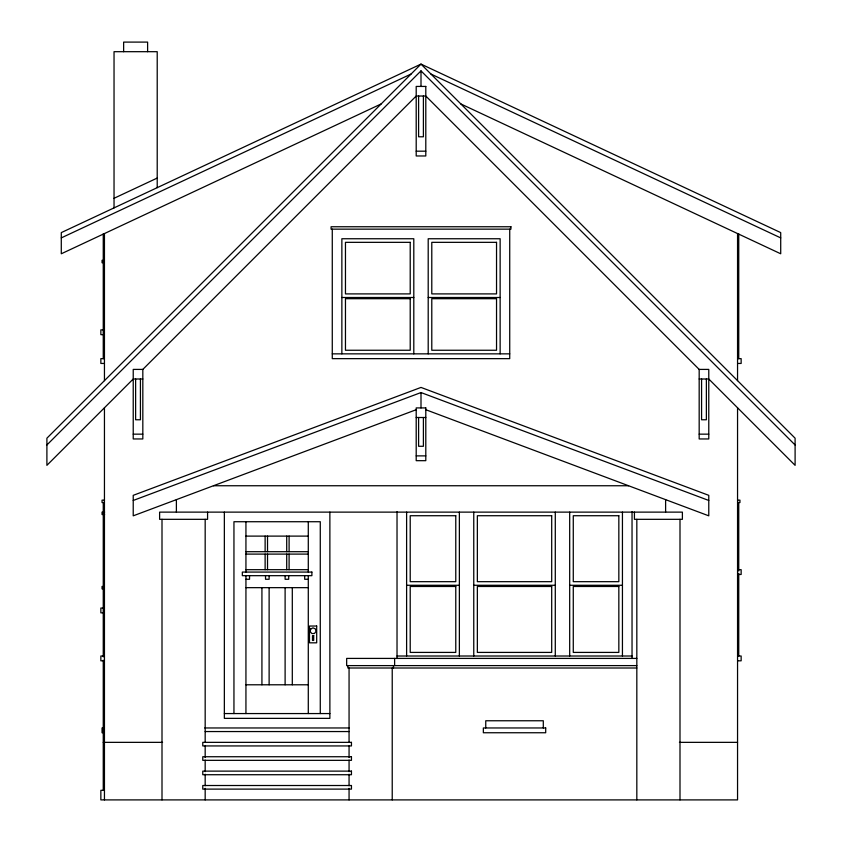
<?xml version="1.0" encoding="UTF-8"?>
<svg xmlns="http://www.w3.org/2000/svg" width="842" height="842" viewBox="0 0 842 842"><rect width="100%" height="100%" fill="white"/><g stroke="black" fill="none" stroke-linecap="round" stroke-linejoin="round"><path stroke-width="1.26" d="M46.899 444.976L421 70.875L795.101 444.976M142.824 369.406L133.225 369.406L133.225 438.956L142.824 438.956L142.824 369.406L416.201 96.02L425.799 96.02L699.176 369.406L699.176 438.956L708.775 438.956L708.775 369.406L699.176 369.406M114.038 198.291L157.212 178.072M61.287 237.897L411.033 74.054M381.142 103.945L61.287 253.779L61.287 232.602L421 64.097L780.713 232.602L780.713 253.779L460.858 103.945M133.225 500.464L421 392.551L708.775 500.464M416.201 409.717L133.225 515.83L133.225 495.338L421 387.425L708.775 495.338L708.775 515.83L425.799 409.717M416.201 151.181L425.799 151.181M104.45 233.95L103.25 233.95L103.25 358.65M737.55 233.95L738.75 233.95L738.75 358.65M104.45 260.325L102.05 260.325L102.05 262.725L104.45 262.725M341.863 297.5L413.801 297.5M428.199 297.5L500.137 297.5M104.45 329.875L100.851 329.875L100.851 334.663L104.45 334.663M332.274 353.851L509.726 353.851M104.45 358.65L100.851 358.65L100.851 363.449L104.45 363.449M737.55 358.65L741.149 358.65L741.149 363.449L737.55 363.449M142.824 378.995L133.225 378.995L46.899 465.331L46.899 438.198L421 64.097L795.101 438.198L795.101 465.331L708.775 378.995L699.176 378.995M416.201 417.506L425.799 417.506M133.225 434.156L142.824 434.156M699.176 434.156L708.775 434.156M416.201 455.88L425.799 455.88M213.447 485.75L628.553 485.75M104.45 500.137L102.05 500.137L102.05 502.537L104.45 502.537M737.55 500.137L739.95 500.137L739.95 502.537L737.55 502.537M104.608 512.125L102.05 512.125L102.05 514.525L104.608 514.525M245.938 536.112L308.288 536.112M245.938 551.699L308.288 551.699M245.938 554.099L308.288 554.099M245.938 569.687L308.288 569.687M737.55 569.687L741.149 569.687L741.149 574.476L737.55 574.476M245.938 579.275L249.537 579.275L249.537 575.675M308.288 579.275L304.688 579.275L304.688 575.675M406.612 585.274L459.374 585.274M473.762 585.274L555.288 585.274M569.687 585.274L622.438 585.274M104.45 586.474L102.05 586.474L102.05 588.863L104.45 588.863M245.938 587.663L308.288 587.663M104.45 608.05L100.851 608.05L100.851 612.85L104.45 612.85M104.45 656.013L100.851 656.013L100.851 660.812L104.45 660.812M397.024 656.013L632.037 656.013M737.55 656.013L741.149 656.013L741.149 660.812L737.55 660.812M636.826 658.412L346.662 658.412L346.662 665.612L636.826 665.612M636.826 668.001L347.862 668.001L347.862 665.612M245.938 684.788L308.288 684.788M224.351 713.563L329.875 713.563M104.45 727.962L102.05 727.962L102.05 732.75L104.45 732.75M204.774 727.962L349.367 727.962M205.174 731.551L349.062 731.551M103.25 742.349L162.559 742.349M679.441 742.349L737.55 742.349M104.45 790.312L100.851 790.312L100.851 799.9L737.55 799.9L737.55 407.77M430.967 74.054L780.713 237.897M738.75 502.537L738.75 570.992M738.75 573.37L738.75 656.013M737.55 233.56L737.55 380.647M706.375 378.995L706.375 419.769L701.575 419.769L701.575 378.995M679.999 519.325L679.999 799.9M665.612 499.643L665.612 512.125M636.826 519.325L636.826 799.9M634.426 512.125L634.426 519.325L682.388 519.325L682.388 512.125L159.612 512.125L159.612 519.325L207.574 519.325L207.574 512.125M632.037 511.715L632.037 658.412M622.438 512.125L622.438 656.013M569.687 512.125L569.687 656.013M555.288 512.125L555.288 656.013M543.301 727.962L543.301 720.763L485.75 720.763L485.75 727.962M509.726 229.15L509.726 358.65L332.274 358.65L332.274 229.15M500.137 353.851L500.137 238.749L428.199 238.749L428.199 353.851M473.762 512.125L473.762 656.013M459.374 512.125L459.374 656.013M423.4 96.02L423.4 136.793L418.6 136.793L418.6 96.02M423.4 417.506L423.4 446.281L418.6 446.281L418.6 417.506M421 70.875L421 86.431M421 392.551L421 407.917M413.801 353.851L413.801 238.749L341.863 238.749L341.863 353.851M406.612 512.125L406.612 656.013M397.024 511.715L397.024 658.412M394.624 658.412L394.624 665.612M393.425 665.612L393.425 668.001M392.225 668.001L392.225 799.9M349.062 668.001L349.062 742.349M349.062 745.938L349.062 757.505M349.062 760.073L349.062 771.64M349.062 774.208L349.062 785.765M349.062 788.333L349.062 799.9M329.875 512.125L329.875 718.363L224.351 718.363L224.351 512.125M320.276 713.563L320.276 521.724L233.95 521.724L233.95 713.563M308.288 521.724L308.288 572.076M308.288 575.675L308.288 713.563M292.3 587.663L292.3 684.788M289.101 536.112L289.101 551.699M289.101 554.099L289.101 569.687M288.701 575.675L288.701 579.275L285.112 579.275L285.112 575.675M286.712 536.112L286.712 551.699M286.712 554.099L286.712 569.687M285.112 587.663L285.112 684.788M269.124 575.675L269.124 579.275L265.525 579.275L265.525 575.675M269.124 587.663L269.124 684.788M267.524 536.112L267.524 551.699M267.524 554.099L267.524 569.687M265.125 536.112L265.125 551.699M265.125 554.099L265.125 569.687M261.925 587.663L261.925 684.788M245.938 521.724L245.938 572.076M245.938 575.675L245.938 713.563M205.174 519.325L205.174 742.349M205.174 745.938L205.174 757.505M205.174 760.073L205.174 771.64M205.174 774.208L205.174 785.765M205.174 788.333L205.174 799.9M176.388 499.643L176.388 512.125M162.001 519.325L162.001 799.9M157.212 187.661L157.212 51.688L114.038 51.688L114.038 207.879M147.613 51.688L147.613 42.1L123.637 42.1L123.637 51.688M140.425 378.995L140.425 419.769L135.625 419.769L135.625 378.995M104.45 233.56L104.45 380.647M104.45 407.77L104.45 799.9M103.25 502.537L103.25 656.886M103.25 660.223L103.25 790.312M310.677 629.048L310.182 631.595L311.877 633.573L314.476 633.489L316.024 631.405L315.361 628.89L312.982 627.837L310.677 629.048M425.799 86.431L416.201 86.431L416.201 155.97L425.799 155.97L425.799 86.431M510.926 226.751L331.074 226.751L331.074 229.15L510.926 229.15L510.926 226.751M410.212 242.338L345.462 242.338L345.462 293.9L410.212 293.9L410.212 242.338M496.538 242.338L431.788 242.338L431.788 293.9L496.538 293.9L496.538 242.338M410.212 298.7L345.462 298.7L345.462 350.251L410.212 350.251L410.212 298.7M496.538 298.7L431.788 298.7L431.788 350.251L496.538 350.251L496.538 298.7M425.799 407.917L416.201 407.917L416.201 460.679L425.799 460.679L425.799 407.917M455.775 515.725L410.212 515.725L410.212 581.675L455.775 581.675L455.775 515.725M551.699 515.725L477.351 515.725L477.351 581.675L551.699 581.675L551.699 515.725M618.838 515.725L573.276 515.725L573.276 581.675L618.838 581.675L618.838 515.725M311.887 572.076L242.338 572.076L242.338 575.675L311.887 575.675L311.887 572.076M455.775 586.474L410.212 586.474L410.212 652.413L455.775 652.413L455.775 586.474M551.699 586.474L477.351 586.474L477.351 652.413L551.699 652.413L551.699 586.474M618.838 586.474L573.276 586.474L573.276 652.413L618.838 652.413L618.838 586.474M316.687 626.038L309.488 626.038L309.488 642.825L316.687 642.825L316.687 626.038M313.687 635.626L312.487 635.626L312.487 640.425L313.687 640.425L313.687 635.626M545.7 727.962L483.35 727.962L483.35 732.75L545.7 732.75L545.7 727.962M351.451 742.349L202.775 742.349L202.775 745.938L351.451 745.938L351.451 742.349M351.451 756.737L202.775 756.737L202.775 760.337L351.451 760.337L351.451 756.737M351.451 771.125L202.775 771.125L202.775 774.724L351.451 774.724L351.451 771.125M351.451 785.512L202.775 785.512L202.775 789.112L351.451 789.112L351.451 785.512"/></g></svg>
